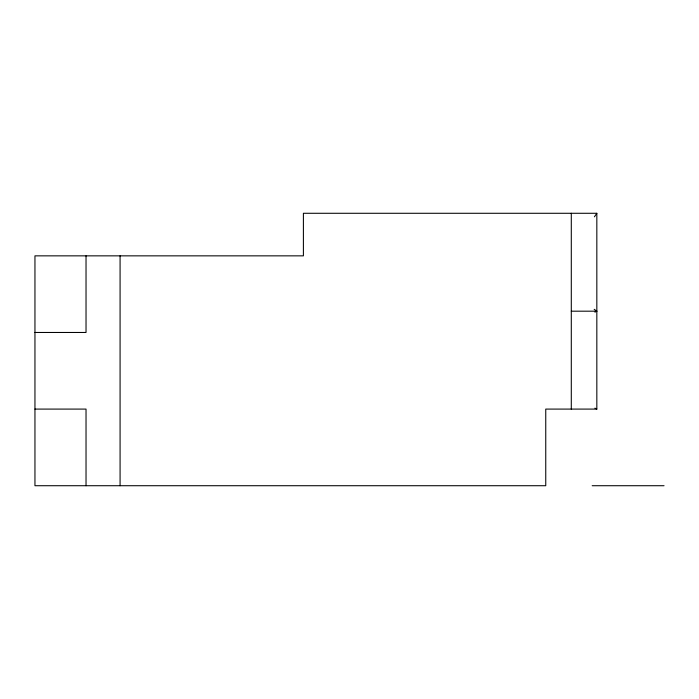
<?xml version="1.0" encoding="UTF-8"?>
<svg xmlns="http://www.w3.org/2000/svg" width="699" height="699" viewBox="0 0 699 699"><rect width="100%" height="100%" fill="white"/><g stroke="black" fill="none" stroke-linecap="round" stroke-linejoin="round"><path stroke-width="1.05" d="M594.412 216.821L596.832 213.282L303.401 213.282L303.401 255.851L34.95 255.851L34.95 485.718L545.753 485.718L545.753 409.09L596.832 409.09L596.832 213.282M594.91 312.138L596.832 311.186L594.176 309.299M571.293 311.186L596.832 311.186M34.95 332.471L86.029 332.471L86.029 255.851M34.95 409.09L86.029 409.09L86.029 485.718M592.184 485.718L664.05 485.718M594.91 408.146L596.832 409.09M571.293 213.282L571.293 409.09M120.079 255.851L120.079 485.718"/></g></svg>
